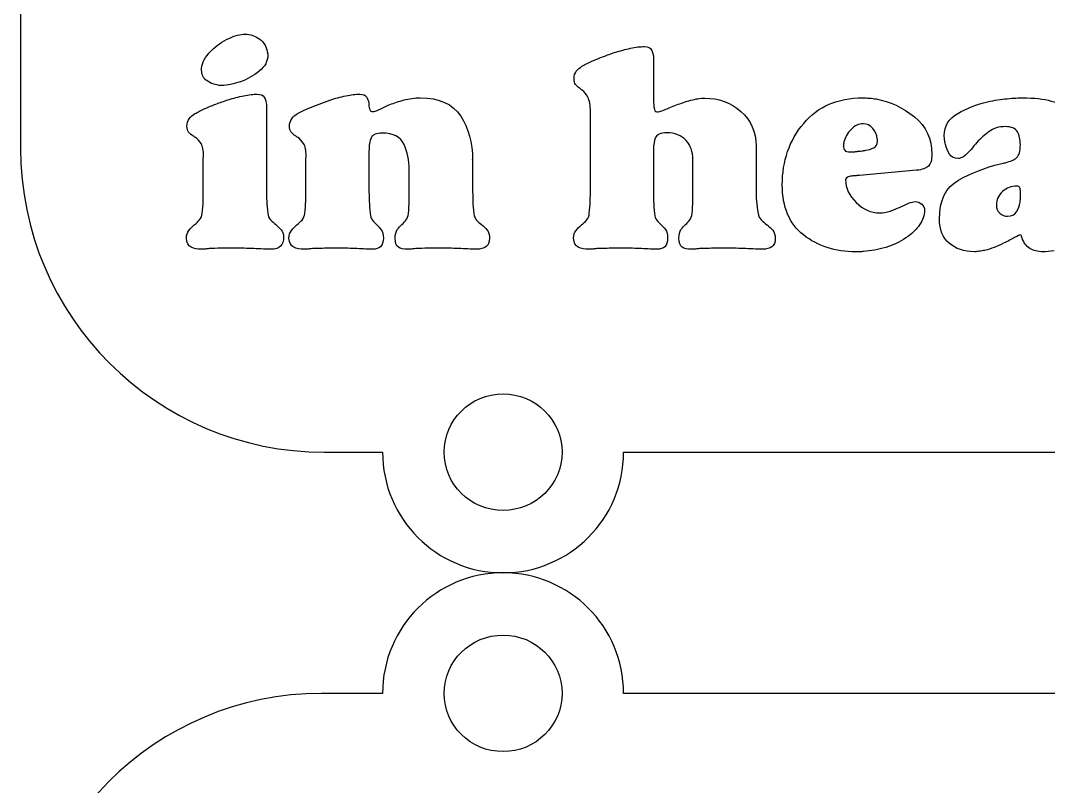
# Model space of a CAD drawing. Extents: x 0 to 771, y 958 to 1701.
# Drawn here: x 0.1 to 96.8, y 1465.1 to 1537.2 of the extents above; entities that cross this region are included whole.
import ezdxf

# ---------------------------------------------------------------- set-up
doc = ezdxf.new("R2010")
doc.units = 0
doc.layers.add('H0114_Printing', color=7, linetype='CONTINUOUS')

msp = doc.modelspace()

# ---------------------------------------------------------------- linework, layer by layer
at = {"layer": 'H0114_Printing', "color": 1}
for points in [[(0.1248, 1553.032361), (0.1248, 1525.148362)], [(28.702799, 1496.570363), (34.183799, 1496.570363)], [(56.860799, 1496.570363), (117.839797, 1496.570363)], [(34.183799, 1473.892763), (28.452799, 1473.892763)], [(117.839797, 1473.892763), (56.860799, 1473.892763)]]:
    msp.add_lwpolyline(points, dxfattribs=at)
at = {"layer": 'H0114_Printing', "color": 4}
for points in [[(23.362899, 1534.165862), (23.362899, 1534.085862)], [(23.362899, 1534.138862), (23.362899, 1534.165862)], [(23.389899, 1534.032862), (23.389899, 1533.980862), (23.389899, 1533.927862)], [(59.677699, 1533.530162), (59.677699, 1529.633162), (59.703699, 1529.129162)], [(17.1599, 1532.495862), (17.1599, 1532.561862), (17.1599, 1532.655862)], [(19.0689, 1531.064862), (18.8959, 1531.064862)], [(23.256899, 1529.235862), (23.256899, 1521.372862)], [(32.878799, 1529.420762), (32.878799, 1529.328762), (32.878799, 1529.235762)], [(53.739699, 1521.363162), (53.739699, 1528.573162)], [(69.326698, 1525.366162), (69.326698, 1521.363162)], [(80.750298, 1525.816162), (80.750298, 1525.935162)], [(17.3189, 1521.373862), (17.3189, 1524.136862), (17.3459, 1524.401862)], [(26.967799, 1521.346762), (26.967799, 1524.136762), (26.993799, 1524.401762)], [(32.904799, 1524.856762), (32.904799, 1524.112762), (32.904799, 1521.375762)], [(59.677699, 1525.096162), (59.677699, 1524.618162), (59.677699, 1521.375162)], [(78.842298, 1524.862162), (78.842298, 1524.888162)], [(42.659799, 1524.107762), (42.659799, 1521.371762)], [(42.659799, 1524.081762), (42.659799, 1524.107762)], [(63.388698, 1521.349162), (63.388698, 1524.113162)], [(36.695799, 1521.348762), (36.695799, 1523.156762)], [(78.961298, 1522.582162), (78.815298, 1522.582162)], [(84.435298, 1523.112162), (79.054298, 1522.609162)], [(84.435298, 1523.086162), (84.435298, 1523.112162)], [(17.3189, 1521.346862), (17.3189, 1521.373862)], [(53.739699, 1521.336162), (53.739699, 1521.363162)], [(94.216198, 1520.885462), (94.216198, 1521.018462), (94.216198, 1521.097462)], [(94.216198, 1520.859462), (94.216198, 1520.885462)], [(79.067298, 1515.425162), (78.709298, 1515.425162)]]:
    msp.add_lwpolyline(points, dxfattribs=at)
at = {"layer": 'H0114_Printing', "color": 1}
for points in [[(45.522799, 1491.090363)], [(45.522799, 1468.412763)]]:
    msp.add_lwpolyline(points, close=True, dxfattribs=at)
at = {"layer": 'H0114_Printing', "color": 4}
for points in [[(19.7319, 1535.490862), (19.9959, 1535.614862), (20.261899, 1535.711862), (20.526899, 1535.782862)], [(20.526899, 1535.782862), (20.791899, 1535.853862), (21.030899, 1535.888862), (21.241899, 1535.888862)], [(21.241899, 1535.888862), (21.754899, 1535.888862), (22.218899, 1535.729862), (22.633899, 1535.411862)], [(18.0219, 1534.285862), (18.5429, 1534.806862), (19.1119, 1535.207862), (19.7319, 1535.490862)], [(22.633899, 1535.411862), (23.048899, 1535.093862), (23.291899, 1534.668862), (23.362899, 1534.138862)], [(17.1599, 1532.655862), (17.2129, 1533.219862), (17.4999, 1533.763862), (18.0219, 1534.285862)], [(23.389899, 1533.927862), (23.389899, 1533.343862), (23.119899, 1532.835862), (22.580899, 1532.402862)], [(23.362899, 1534.085862), (23.362899, 1534.068862), (23.370899, 1534.050862), (23.389899, 1534.032862)], [(54.958699, 1533.781162), (55.312699, 1533.914162), (55.665699, 1534.042162), (56.019699, 1534.166162)], [(56.019699, 1534.166162), (56.531699, 1534.325162), (57.030699, 1534.458162), (57.516699, 1534.564162)], [(57.516699, 1534.564162), (58.002699, 1534.669162), (58.431699, 1534.722162), (58.802699, 1534.722162)], [(58.802699, 1534.722162), (59.173699, 1534.722162), (59.412699, 1534.599162), (59.517699, 1534.351162)], [(59.517699, 1534.351162), (59.624699, 1534.104162), (59.677699, 1533.830162), (59.677699, 1533.530162)], [(52.414699, 1532.397162), (52.555699, 1532.585162), (52.732699, 1532.741162), (52.944699, 1532.867162)], [(52.944699, 1532.867162), (53.085699, 1532.956162), (53.244699, 1533.039162), (53.421699, 1533.119162)], [(53.421699, 1533.119162), (53.597699, 1533.198162), (53.775699, 1533.282162), (53.951699, 1533.370162)], [(53.951699, 1533.370162), (54.269699, 1533.512162), (54.605699, 1533.649162), (54.958699, 1533.781162)], [(17.6509, 1531.514862), (17.3239, 1531.744862), (17.1599, 1532.071862), (17.1599, 1532.495862)], [(22.580899, 1532.402862), (22.040899, 1531.969862), (21.454899, 1531.638862), (20.817899, 1531.408862)], [(52.201699, 1531.713162), (52.201699, 1531.982162), (52.272699, 1532.209162), (52.414699, 1532.397162)], [(18.7239, 1531.090862), (18.3349, 1531.143862), (17.9769, 1531.285862), (17.6509, 1531.514862)], [(18.8959, 1531.064862), (18.8339, 1531.064862), (18.7769, 1531.072862), (18.7239, 1531.090862)], [(19.8899, 1531.156862), (19.5899, 1531.094862), (19.3159, 1531.064862), (19.0689, 1531.064862)], [(20.817899, 1531.408862), (20.499899, 1531.303862), (20.190899, 1531.218862), (19.8899, 1531.156862)], [(52.348699, 1531.149162), (52.250699, 1531.274162), (52.201699, 1531.462162), (52.201699, 1531.713162)], [(52.705699, 1530.801162), (52.564699, 1530.907162), (52.445699, 1531.024162), (52.348699, 1531.149162)], [(19.6519, 1529.712862), (20.146899, 1529.871862), (20.636899, 1529.998862), (21.122899, 1530.096862)], [(21.122899, 1530.096862), (21.608899, 1530.193862), (22.037899, 1530.242862), (22.407899, 1530.242862)], [(22.407899, 1530.242862), (22.708899, 1530.242862), (22.925899, 1530.145862), (23.057899, 1529.951862)], [(23.057899, 1529.951862), (23.190899, 1529.756862), (23.256899, 1529.517862), (23.256899, 1529.235862)], [(29.220799, 1529.685762), (29.732799, 1529.845762), (30.236799, 1529.977762), (30.731799, 1530.083762)], [(30.731799, 1530.083762), (31.226799, 1530.189762), (31.659799, 1530.242762), (32.030799, 1530.242762)], [(32.030799, 1530.242762), (32.365799, 1530.242762), (32.582799, 1530.158762), (32.679799, 1529.990762)], [(32.679799, 1529.990762), (32.776799, 1529.822762), (32.842799, 1529.632762), (32.878799, 1529.420762)], [(52.825699, 1530.720162), (52.781699, 1530.755162), (52.740699, 1530.782162), (52.705699, 1530.801162)], [(52.970699, 1530.613162), (52.917699, 1530.648162), (52.869699, 1530.684162), (52.825699, 1530.720162)], [(53.501699, 1529.968162), (53.342699, 1530.254162), (53.164699, 1530.469162), (52.970699, 1530.613162)], [(53.739699, 1528.573162), (53.739699, 1529.217162), (53.659699, 1529.682162), (53.501699, 1529.968162)], [(17.4779, 1528.890862), (17.7959, 1529.031862), (18.1409, 1529.173862), (18.5119, 1529.315862)], [(18.5119, 1529.315862), (18.8829, 1529.456862), (19.2629, 1529.588862), (19.6519, 1529.712862)], [(27.259799, 1528.943762), (27.559799, 1529.067762), (27.877799, 1529.190762), (28.213799, 1529.315762)], [(28.213799, 1529.315762), (28.548799, 1529.438762), (28.884799, 1529.562762), (29.220799, 1529.685762)], [(32.878799, 1529.235762), (32.895799, 1529.058762), (32.926799, 1528.908762), (32.971799, 1528.784762)], [(33.859799, 1528.798762), (34.141799, 1528.930762), (34.477799, 1529.084762), (34.866799, 1529.262762)], [(34.866799, 1529.262762), (35.272799, 1529.420762), (35.718799, 1529.566762), (36.205799, 1529.698762)], [(36.205799, 1529.698762), (36.690799, 1529.831762), (37.199799, 1529.898762), (37.729799, 1529.898762)], [(37.729799, 1529.898762), (39.514799, 1529.898762), (40.782799, 1529.326762), (41.533799, 1528.184762)], [(59.703699, 1529.129162), (59.703699, 1529.094162), (59.708699, 1529.058162), (59.717699, 1529.023162)], [(59.717699, 1529.023162), (59.725699, 1528.988162), (59.730699, 1528.961162), (59.730699, 1528.944162)], [(60.697698, 1528.772162), (61.024698, 1528.904162), (61.400698, 1529.058162), (61.824698, 1529.236162)], [(61.824698, 1529.236162), (62.036698, 1529.306162), (62.257698, 1529.381162), (62.487698, 1529.461162)], [(62.487698, 1529.461162), (62.716698, 1529.540162), (62.946698, 1529.616162), (63.176698, 1529.686162)], [(63.176698, 1529.686162), (63.405698, 1529.739162), (63.631698, 1529.783162), (63.851698, 1529.819162)], [(63.851698, 1529.819162), (64.073698, 1529.854162), (64.289698, 1529.872162), (64.501698, 1529.872162)], [(64.501698, 1529.872162), (65.808698, 1529.872162), (66.940698, 1529.456162), (67.894698, 1528.626162)], [(73.805298, 1527.499162), (75.148298, 1529.098162), (77.003298, 1529.898162), (79.372298, 1529.898162)], [(79.372298, 1529.898162), (79.566298, 1529.898162), (79.769298, 1529.889162), (79.982298, 1529.872162)], [(79.982298, 1529.872162), (80.194298, 1529.854162), (80.406298, 1529.827162), (80.618298, 1529.792162)], [(80.618298, 1529.792162), (81.925298, 1529.562162), (83.127298, 1529.001162), (84.223298, 1528.109162)], [(88.305198, 1528.440462), (89.153198, 1528.934462), (90.090198, 1529.297462), (91.115198, 1529.526462)], [(91.115198, 1529.526462), (91.751198, 1529.668462), (92.364198, 1529.765462), (92.957198, 1529.818462)], [(92.957198, 1529.818462), (93.549198, 1529.871462), (94.039198, 1529.898462), (94.428198, 1529.898462)], [(94.428198, 1529.898462), (96.531198, 1529.898462), (97.997198, 1529.500462), (98.828198, 1528.705462)], [(15.9939, 1527.935862), (16.1349, 1528.130862), (16.3119, 1528.289862), (16.5239, 1528.413862)], [(16.5239, 1528.413862), (16.6659, 1528.484862), (16.8159, 1528.559862), (16.9749, 1528.638862)], [(16.9749, 1528.638862), (17.1329, 1528.718862), (17.3019, 1528.801862), (17.4779, 1528.890862)], [(25.641799, 1527.935762), (25.782799, 1528.130762), (25.960799, 1528.289762), (26.171799, 1528.413762)], [(26.171799, 1528.413762), (26.331799, 1528.501762), (26.498799, 1528.590762), (26.676799, 1528.678762)], [(26.676799, 1528.678762), (26.852799, 1528.766762), (27.046799, 1528.854762), (27.259799, 1528.943762)], [(32.971799, 1528.784762), (33.014799, 1528.660762), (33.117799, 1528.599762), (33.276799, 1528.599762)], [(33.276799, 1528.599762), (33.381799, 1528.599762), (33.576799, 1528.665762), (33.859799, 1528.798762)], [(41.533799, 1528.184762), (42.284799, 1527.042762), (42.659799, 1525.674762), (42.659799, 1524.081762)], [(59.730699, 1528.944162), (59.747699, 1528.838162), (59.774699, 1528.749162), (59.809699, 1528.679162)], [(59.809699, 1528.679162), (59.844699, 1528.608162), (59.906699, 1528.573162), (59.995699, 1528.573162)], [(59.995699, 1528.573162), (60.136698, 1528.573162), (60.370698, 1528.639162), (60.697698, 1528.772162)], [(67.894698, 1528.626162), (68.848698, 1527.795162), (69.326698, 1526.708162), (69.326698, 1525.366162)], [(84.223298, 1528.109162), (85.318298, 1527.216162), (85.866298, 1526.045162), (85.866298, 1524.597162)], [(87.033198, 1526.346462), (87.033198, 1527.247462), (87.456198, 1527.945462), (88.305198, 1528.440462)], [(15.7819, 1527.244862), (15.7819, 1527.510862), (15.8519, 1527.740862), (15.9939, 1527.935862)], [(15.9409, 1526.673862), (15.8349, 1526.806862), (15.7819, 1526.996862), (15.7819, 1527.244862)], [(25.429799, 1527.244762), (25.429799, 1527.510762), (25.500799, 1527.740762), (25.641799, 1527.935762)], [(25.588799, 1526.673762), (25.482799, 1526.806762), (25.429799, 1526.996762), (25.429799, 1527.244762)], [(71.791298, 1521.707162), (71.791298, 1523.969162), (72.462298, 1525.899162), (73.805298, 1527.499162)], [(79.399298, 1527.459162), (78.991298, 1527.459162), (78.617298, 1527.283162), (78.272298, 1526.929162)], [(80.313298, 1527.022162), (80.074298, 1527.314162), (79.769298, 1527.459162), (79.399298, 1527.459162)], [(92.784198, 1527.194462), (92.183198, 1527.194462), (91.671198, 1527.039462), (91.247198, 1526.730462)], [(93.911198, 1526.704462), (93.725198, 1527.030462), (93.350198, 1527.194462), (92.784198, 1527.194462)], [(16.3389, 1526.314862), (16.1799, 1526.420862), (16.0469, 1526.540862), (15.9409, 1526.673862)], [(16.4439, 1526.248862), (16.4089, 1526.274862), (16.3739, 1526.296862), (16.3389, 1526.314862)], [(16.5769, 1526.182862), (16.5239, 1526.198862), (16.4799, 1526.221862), (16.4439, 1526.248862)], [(17.1069, 1525.597862), (16.9479, 1525.844862), (16.7709, 1526.040862), (16.5769, 1526.182862)], [(25.986799, 1526.314762), (25.827799, 1526.420762), (25.694799, 1526.540762), (25.588799, 1526.673762)], [(26.092799, 1526.248762), (26.056799, 1526.274762), (26.021799, 1526.296762), (25.986799, 1526.314762)], [(26.224799, 1526.182762), (26.171799, 1526.199762), (26.127799, 1526.221762), (26.092799, 1526.248762)], [(26.754799, 1525.597762), (26.596799, 1525.845762), (26.419799, 1526.040762), (26.224799, 1526.182762)], [(33.117799, 1526.145762), (32.975799, 1525.853762), (32.904799, 1525.423762), (32.904799, 1524.856762)], [(34.150799, 1526.584762), (33.603799, 1526.584762), (33.258799, 1526.438762), (33.117799, 1526.145762)], [(36.205799, 1525.521762), (35.877799, 1526.230762), (35.193799, 1526.584762), (34.150799, 1526.584762)], [(59.862699, 1526.159162), (59.739699, 1525.858162), (59.677699, 1525.504162), (59.677699, 1525.096162)], [(60.922698, 1526.611162), (60.339698, 1526.611162), (59.986699, 1526.461162), (59.862699, 1526.159162)], [(62.738698, 1525.894162), (62.305698, 1526.372162), (61.700698, 1526.611162), (60.922698, 1526.611162)], [(78.272298, 1526.929162), (77.928298, 1526.576162), (77.702298, 1526.187162), (77.596298, 1525.763162)], [(80.724298, 1526.054162), (80.688298, 1526.408162), (80.552298, 1526.731162), (80.313298, 1527.022162)], [(87.059198, 1525.948462), (87.041198, 1526.089462), (87.033198, 1526.222462), (87.033198, 1526.346462)], [(91.247198, 1526.730462), (90.823198, 1526.421462), (90.443198, 1526.080462), (90.107198, 1525.710462)], [(94.189198, 1525.497462), (94.189198, 1525.975462), (94.097198, 1526.376462), (93.911198, 1526.704462)], [(17.3459, 1524.401862), (17.3459, 1524.951862), (17.2659, 1525.349862), (17.1069, 1525.597862)], [(26.993799, 1524.401762), (26.993799, 1524.951762), (26.914799, 1525.349762), (26.754799, 1525.597762)], [(36.695799, 1523.156762), (36.695799, 1524.024762), (36.532799, 1524.812762), (36.205799, 1525.521762)], [(63.388698, 1524.113162), (63.388698, 1524.821162), (63.171698, 1525.415162), (62.738698, 1525.894162)], [(77.556298, 1525.577162), (77.547298, 1525.507162), (77.543298, 1525.435162), (77.543298, 1525.366162)], [(77.543298, 1525.366162), (77.543298, 1525.206162), (77.583298, 1525.074162), (77.662298, 1524.968162)], [(77.596298, 1525.763162), (77.578298, 1525.710162), (77.565298, 1525.648162), (77.556298, 1525.577162)], [(79.637298, 1524.968162), (79.920298, 1525.003162), (80.176298, 1525.082162), (80.406298, 1525.206162)], [(80.406298, 1525.206162), (80.635298, 1525.329162), (80.750298, 1525.533162), (80.750298, 1525.816162)], [(80.750298, 1525.935162), (80.750298, 1525.979162), (80.741298, 1526.019162), (80.724298, 1526.054162)], [(87.139198, 1525.524462), (87.103198, 1525.666462), (87.077198, 1525.807462), (87.059198, 1525.948462)], [(87.536198, 1524.609462), (87.341198, 1524.883462), (87.209198, 1525.188462), (87.139198, 1525.524462)], [(90.107198, 1525.710462), (89.912198, 1525.480462), (89.727198, 1525.259462), (89.551198, 1525.047462)], [(93.845198, 1524.278462), (94.074198, 1524.472462), (94.189198, 1524.879462), (94.189198, 1525.497462)], [(77.662298, 1524.968162), (77.742298, 1524.862162), (77.923298, 1524.808162), (78.206298, 1524.808162)], [(78.206298, 1524.808162), (78.311298, 1524.808162), (78.417298, 1524.813162), (78.524298, 1524.822162)], [(78.524298, 1524.822162), (78.630298, 1524.830162), (78.736298, 1524.844162), (78.842298, 1524.862162)], [(78.842298, 1524.888162), (78.859298, 1524.871162), (78.886298, 1524.866162), (78.922298, 1524.875162)], [(78.922298, 1524.875162), (78.957298, 1524.883162), (78.983298, 1524.888162), (79.001298, 1524.888162)], [(79.001298, 1524.888162), (79.107298, 1524.888162), (79.213298, 1524.897162), (79.319298, 1524.915162)], [(79.319298, 1524.915162), (79.425298, 1524.932162), (79.531298, 1524.950162), (79.637298, 1524.968162)], [(85.866298, 1524.597162), (85.866298, 1524.066162), (85.760298, 1523.695162), (85.548298, 1523.483162)], [(88.331198, 1524.198462), (87.996198, 1524.198462), (87.730198, 1524.335462), (87.536198, 1524.609462)], [(88.689198, 1524.278462), (88.574198, 1524.225462), (88.455198, 1524.198462), (88.331198, 1524.198462)], [(89.021198, 1524.517462), (88.914198, 1524.411462), (88.804198, 1524.331462), (88.689198, 1524.278462)], [(89.551198, 1525.047462), (89.374198, 1524.835462), (89.197198, 1524.658462), (89.021198, 1524.517462)], [(92.784198, 1523.801462), (93.261198, 1523.925462), (93.615198, 1524.083462), (93.845198, 1524.278462)], [(85.548298, 1523.483162), (85.336298, 1523.271162), (84.965298, 1523.139162), (84.435298, 1523.086162)], [(88.371198, 1522.157462), (89.564198, 1522.829462), (90.884198, 1523.341462), (92.334198, 1523.695462)], [(92.334198, 1523.695462), (92.422198, 1523.713462), (92.502198, 1523.730462), (92.572198, 1523.748462)], [(92.572198, 1523.748462), (92.643198, 1523.765462), (92.714198, 1523.783462), (92.784198, 1523.801462)], [(77.994298, 1522.462162), (77.852298, 1522.419162), (77.772298, 1522.334162), (77.755298, 1522.211162)], [(77.755298, 1522.211162), (77.755298, 1521.415162), (78.086298, 1520.696162), (78.749298, 1520.050162)], [(78.444298, 1522.556162), (78.285298, 1522.538162), (78.135298, 1522.507162), (77.994298, 1522.462162)], [(78.643298, 1522.569162), (78.581298, 1522.560162), (78.515298, 1522.556162), (78.444298, 1522.556162)], [(78.815298, 1522.582162), (78.762298, 1522.582162), (78.705298, 1522.578162), (78.643298, 1522.569162)], [(79.054298, 1522.609162), (79.036298, 1522.591162), (79.005298, 1522.582162), (78.961298, 1522.582162)], [(17.3059, 1520.190862), (17.3149, 1520.571862), (17.3189, 1520.956862), (17.3189, 1521.346862)], [(23.256899, 1521.372862), (23.256899, 1520.964862), (23.265899, 1520.570862), (23.282899, 1520.190862)], [(26.954799, 1520.190762), (26.962799, 1520.571762), (26.967799, 1520.956762), (26.967799, 1521.346762)], [(32.904799, 1521.375762), (32.904799, 1520.967762), (32.913799, 1520.573762), (32.931799, 1520.192762)], [(36.682799, 1520.192762), (36.690799, 1520.573762), (36.695799, 1520.958762), (36.695799, 1521.348762)], [(42.659799, 1521.371762), (42.659799, 1520.964762), (42.664799, 1520.570762), (42.673799, 1520.190762)], [(53.726699, 1520.183162), (53.734699, 1520.563162), (53.739699, 1520.947162), (53.739699, 1521.336162)], [(59.677699, 1521.375162), (59.677699, 1520.968162), (59.681699, 1520.573162), (59.690699, 1520.192162)], [(63.375698, 1520.192162), (63.384698, 1520.573162), (63.388698, 1520.958162), (63.388698, 1521.349162)], [(69.326698, 1521.363162), (69.326698, 1520.956162), (69.339698, 1520.563162), (69.365698, 1520.183162)], [(73.792298, 1517.002162), (72.458298, 1518.053162), (71.791298, 1519.622162), (71.791298, 1521.707162)], [(86.581198, 1518.500462), (86.581198, 1520.266462), (87.178198, 1521.486462), (88.371198, 1522.157462)], [(93.845198, 1521.601462), (93.350198, 1521.601462), (92.908198, 1521.429462), (92.519198, 1521.084462)], [(94.136198, 1521.442462), (94.101198, 1521.548462), (94.004198, 1521.601462), (93.845198, 1521.601462)], [(94.216198, 1521.097462), (94.198198, 1521.221462), (94.171198, 1521.336462), (94.136198, 1521.442462)], [(92.519198, 1521.084462), (92.131198, 1520.739462), (91.936198, 1520.311462), (91.936198, 1519.798462)], [(94.163198, 1520.090462), (94.180198, 1520.213462), (94.193198, 1520.346462), (94.202198, 1520.488462)], [(94.202198, 1520.488462), (94.211198, 1520.629462), (94.216198, 1520.752462), (94.216198, 1520.859462)], [(17.2129, 1519.034862), (17.2659, 1519.424862), (17.2969, 1519.809862), (17.3059, 1520.190862)], [(23.282899, 1520.190862), (23.300899, 1519.808862), (23.335899, 1519.423862), (23.389899, 1519.034862)], [(26.861799, 1519.034762), (26.914799, 1519.424762), (26.945799, 1519.809762), (26.954799, 1520.190762)], [(32.931799, 1520.192762), (32.948799, 1519.810762), (32.975799, 1519.425762), (33.011799, 1519.036762)], [(36.616799, 1519.036762), (36.651799, 1519.425762), (36.673799, 1519.810762), (36.682799, 1520.192762)], [(42.673799, 1520.190762), (42.681799, 1519.809762), (42.712799, 1519.424762), (42.765799, 1519.034762)], [(53.633699, 1519.030162), (53.686699, 1519.418162), (53.717699, 1519.803162), (53.726699, 1520.183162)], [(59.690699, 1520.192162), (59.699699, 1519.811162), (59.721699, 1519.426162), (59.756699, 1519.036162)], [(63.309698, 1519.036162), (63.343698, 1519.426162), (63.365698, 1519.811162), (63.375698, 1520.192162)], [(69.365698, 1520.183162), (69.392698, 1519.803162), (69.440698, 1519.418162), (69.511698, 1519.030162)], [(78.749298, 1520.050162), (79.412298, 1519.405162), (80.141298, 1519.083162), (80.936298, 1519.083162)], [(81.943298, 1519.255162), (82.262298, 1519.370162), (82.570298, 1519.489162), (82.871298, 1519.613162)], [(82.871298, 1519.613162), (83.153298, 1519.754162), (83.419298, 1519.878162), (83.666298, 1519.985162)], [(83.666298, 1519.985162), (83.913298, 1520.090162), (84.125298, 1520.143162), (84.302298, 1520.143162)], [(84.302298, 1520.143162), (84.532298, 1520.143162), (84.735298, 1520.064162), (84.912298, 1519.905162)], [(85.177298, 1519.322162), (85.177298, 1518.844162), (85.022298, 1518.394162), (84.713298, 1517.970162)], [(84.912298, 1519.905162), (85.088298, 1519.746162), (85.177298, 1519.551162), (85.177298, 1519.322162)], [(91.936198, 1519.798462), (91.936198, 1519.498462), (92.042198, 1519.250462), (92.254198, 1519.056462)], [(93.819198, 1519.175462), (93.995198, 1519.449462), (94.110198, 1519.754462), (94.163198, 1520.090462)], [(16.4709, 1517.945862), (16.6469, 1518.087862), (16.8109, 1518.242862), (16.9609, 1518.410862)], [(16.9609, 1518.410862), (17.1109, 1518.578862), (17.1959, 1518.787862), (17.2129, 1519.034862)], [(23.389899, 1519.034862), (23.406899, 1518.786862), (23.490899, 1518.583862), (23.640899, 1518.423862)], [(23.640899, 1518.423862), (23.790899, 1518.264862), (23.954899, 1518.113862), (24.131899, 1517.972862)], [(26.118799, 1517.945762), (26.295799, 1518.087762), (26.459799, 1518.242762), (26.609799, 1518.410762)], [(26.609799, 1518.410762), (26.759799, 1518.578762), (26.843799, 1518.787762), (26.861799, 1519.034762)], [(33.011799, 1519.036762), (33.045799, 1518.770762), (33.121799, 1518.557762), (33.236799, 1518.398762)], [(33.236799, 1518.398762), (33.350799, 1518.238762), (33.478799, 1518.096762), (33.620799, 1517.973762)], [(36.006799, 1517.999762), (36.147799, 1518.123762), (36.275799, 1518.261762), (36.390799, 1518.411762)], [(36.390799, 1518.411762), (36.505799, 1518.562762), (36.580799, 1518.770762), (36.616799, 1519.036762)], [(42.765799, 1519.034762), (42.801799, 1518.768762), (42.889799, 1518.556762), (43.030799, 1518.396762)], [(43.030799, 1518.396762), (43.172799, 1518.237762), (43.331799, 1518.096762), (43.507799, 1517.972762)], [(52.891699, 1517.943162), (53.067699, 1518.084162), (53.231699, 1518.239162), (53.381699, 1518.407162)], [(53.381699, 1518.407162), (53.531699, 1518.575162), (53.615699, 1518.782162), (53.633699, 1519.030162)], [(59.756699, 1519.036162), (59.791699, 1518.752162), (59.866699, 1518.536162), (59.981699, 1518.385162)], [(59.981699, 1518.385162), (60.097698, 1518.234162), (60.224698, 1518.097162), (60.366698, 1517.973162)], [(62.699698, 1518.000162), (62.840698, 1518.124162), (62.968698, 1518.261162), (63.083698, 1518.412162)], [(63.083698, 1518.412162), (63.198698, 1518.563162), (63.273698, 1518.770162), (63.309698, 1519.036162)], [(69.511698, 1519.030162), (69.564698, 1518.782162), (69.666698, 1518.580162), (69.816698, 1518.420162)], [(69.816698, 1518.420162), (69.966698, 1518.261162), (70.130698, 1518.119162), (70.306698, 1517.996162)], [(80.936298, 1519.083162), (81.289298, 1519.083162), (81.625298, 1519.140162), (81.943298, 1519.255162)], [(87.497198, 1516.220462), (86.886198, 1516.750462), (86.581198, 1517.510462), (86.581198, 1518.500462)], [(92.254198, 1519.056462), (92.467198, 1518.861462), (92.714198, 1518.764462), (92.997198, 1518.764462)], [(92.997198, 1518.764462), (93.368198, 1518.764462), (93.641198, 1518.901462), (93.819198, 1519.175462)], [(15.7289, 1516.697862), (15.7289, 1516.997862), (15.8079, 1517.241862), (15.9669, 1517.428862)], [(15.9669, 1517.428862), (16.1259, 1517.613862), (16.2939, 1517.786862), (16.4709, 1517.945862)], [(24.131899, 1517.972862), (24.307899, 1517.830862), (24.475899, 1517.670862), (24.634899, 1517.493862)], [(24.634899, 1517.493862), (24.794899, 1517.316862), (24.873899, 1517.086862), (24.873899, 1516.802862)], [(25.377799, 1516.697762), (25.377799, 1516.997762), (25.456799, 1517.241762), (25.615799, 1517.428762)], [(25.615799, 1517.428762), (25.774799, 1517.613762), (25.942799, 1517.786762), (26.118799, 1517.945762)], [(33.620799, 1517.973762), (33.779799, 1517.831762), (33.925799, 1517.672762), (34.058799, 1517.494762)], [(34.058799, 1517.494762), (34.190799, 1517.317762), (34.256799, 1517.051762), (34.256799, 1516.697762)], [(35.369799, 1516.697762), (35.369799, 1517.051762), (35.436799, 1517.321762), (35.569799, 1517.507762)], [(35.569799, 1517.507762), (35.701799, 1517.693762), (35.847799, 1517.857762), (36.006799, 1517.999762)], [(43.507799, 1517.972762), (43.684799, 1517.812762), (43.852799, 1517.644762), (44.011799, 1517.466762)], [(44.011799, 1517.466762), (44.170799, 1517.289762), (44.250799, 1517.033762), (44.250799, 1516.697762)], [(52.149699, 1516.698162), (52.149699, 1516.998162), (52.228699, 1517.241162), (52.387699, 1517.426162)], [(52.387699, 1517.426162), (52.546699, 1517.612162), (52.714699, 1517.784162), (52.891699, 1517.943162)], [(60.366698, 1517.973162), (60.525698, 1517.849162), (60.671698, 1517.698162), (60.803698, 1517.521162)], [(60.803698, 1517.521162), (60.936698, 1517.344162), (61.002698, 1517.069162), (61.002698, 1516.698162)], [(62.063698, 1516.698162), (62.063698, 1517.052162), (62.129698, 1517.321162), (62.261698, 1517.508162)], [(62.261698, 1517.508162), (62.394698, 1517.694162), (62.540698, 1517.858162), (62.699698, 1518.000162)], [(70.306698, 1517.996162), (70.306698, 1517.978162), (70.311698, 1517.970162), (70.320698, 1517.970162)], [(70.320698, 1517.970162), (70.328698, 1517.970162), (70.342698, 1517.961162), (70.359698, 1517.943162)], [(70.359698, 1517.943162), (70.553698, 1517.784162), (70.731698, 1517.616162), (70.889698, 1517.439162)], [(70.889698, 1517.439162), (71.048698, 1517.263162), (71.128698, 1517.015162), (71.128698, 1516.698162)], [(84.713298, 1517.970162), (84.404298, 1517.545162), (84.064298, 1517.192162), (83.692298, 1516.909162)], [(16.1799, 1515.848862), (15.9139, 1515.972862), (15.7639, 1516.255862), (15.7289, 1516.697862)], [(24.873899, 1516.802862), (24.873899, 1516.413862), (24.780899, 1516.127862), (24.595899, 1515.941862)], [(25.827799, 1515.849762), (25.562799, 1515.972762), (25.412799, 1516.255762), (25.377799, 1516.697762)], [(34.256799, 1516.697762), (34.256799, 1516.326762), (34.168799, 1516.061762), (33.992799, 1515.902762)], [(35.675799, 1515.849762), (35.471799, 1515.972762), (35.369799, 1516.255762), (35.369799, 1516.697762)], [(44.250799, 1516.697762), (44.232799, 1516.290762), (44.117799, 1516.016762), (43.905799, 1515.875762)], [(52.599699, 1515.849162), (52.334699, 1515.973162), (52.184699, 1516.256162), (52.149699, 1516.698162)], [(61.002698, 1516.698162), (61.002698, 1516.326162), (60.918698, 1516.061162), (60.750698, 1515.902162)], [(62.368698, 1515.849162), (62.164698, 1515.973162), (62.063698, 1516.256162), (62.063698, 1516.698162)], [(71.128698, 1516.698162), (71.128698, 1516.291162), (71.022698, 1516.017162), (70.810698, 1515.876162)], [(78.709298, 1515.425162), (76.765298, 1515.425162), (75.126298, 1515.951162), (73.792298, 1517.002162)], [(83.428298, 1516.724162), (82.845298, 1516.335162), (82.209298, 1516.039162), (81.519298, 1515.836162)], [(83.547298, 1516.817162), (83.503298, 1516.790162), (83.463298, 1516.759162), (83.428298, 1516.724162)], [(83.692298, 1516.909162), (83.639298, 1516.874162), (83.591298, 1516.843162), (83.547298, 1516.817162)], [(93.646198, 1516.763462), (93.355198, 1516.595462), (93.005198, 1516.414462), (92.599198, 1516.220462)], [(94.189198, 1517.015462), (94.119198, 1517.015462), (93.938198, 1516.931462), (93.646198, 1516.763462)], [(94.255198, 1516.962462), (94.229198, 1516.998462), (94.207198, 1517.015462), (94.189198, 1517.015462)], [(94.296198, 1516.856462), (94.296198, 1516.891462), (94.282198, 1516.926462), (94.255198, 1516.962462)], [(94.335198, 1516.790462), (94.326198, 1516.816462), (94.313198, 1516.838462), (94.296198, 1516.856462)], [(94.349198, 1516.724462), (94.349198, 1516.741462), (94.344198, 1516.763462), (94.335198, 1516.790462)], [(95.077198, 1515.743462), (94.733198, 1515.955462), (94.490198, 1516.282462), (94.349198, 1516.724462)], [(17.1599, 1515.663862), (16.7709, 1515.663862), (16.4439, 1515.725862), (16.1799, 1515.848862)], [(17.5179, 1515.676862), (17.4029, 1515.667862), (17.2839, 1515.663862), (17.1599, 1515.663862)], [(17.8759, 1515.716862), (17.7519, 1515.698862), (17.6329, 1515.685862), (17.5179, 1515.676862)], [(18.9489, 1515.756862), (18.5869, 1515.747862), (18.2289, 1515.734862), (17.8759, 1515.716862)], [(20.022899, 1515.769862), (19.6699, 1515.769862), (19.3119, 1515.765862), (18.9489, 1515.756862)], [(20.936899, 1515.756862), (20.627899, 1515.765862), (20.322899, 1515.769862), (20.022899, 1515.769862)], [(21.851899, 1515.716862), (21.551899, 1515.734862), (21.246899, 1515.747862), (20.936899, 1515.756862)], [(22.765899, 1515.689862), (22.456899, 1515.707862), (22.151899, 1515.716862), (21.851899, 1515.716862)], [(23.680899, 1515.663862), (23.379899, 1515.663862), (23.075899, 1515.672862), (22.765899, 1515.689862)], [(24.595899, 1515.941862), (24.409899, 1515.756862), (24.104899, 1515.663862), (23.680899, 1515.663862)], [(26.808799, 1515.663762), (26.419799, 1515.663762), (26.092799, 1515.725762), (25.827799, 1515.849762)], [(27.179799, 1515.676762), (27.055799, 1515.667762), (26.931799, 1515.663762), (26.808799, 1515.663762)], [(27.576799, 1515.716762), (27.435799, 1515.698762), (27.303799, 1515.685762), (27.179799, 1515.676762)], [(27.948799, 1515.730762), (27.824799, 1515.720762), (27.700799, 1515.716762), (27.576799, 1515.716762)], [(28.345799, 1515.742762), (28.203799, 1515.742762), (28.071799, 1515.739762), (27.948799, 1515.730762)], [(29.100799, 1515.756762), (28.844799, 1515.747762), (28.592799, 1515.742762), (28.345799, 1515.742762)], [(29.856799, 1515.769762), (29.608799, 1515.769762), (29.357799, 1515.765762), (29.100799, 1515.756762)], [(30.705799, 1515.756762), (30.421799, 1515.765762), (30.138799, 1515.769762), (29.856799, 1515.769762)], [(31.553799, 1515.716762), (31.270799, 1515.734762), (30.987799, 1515.747762), (30.705799, 1515.756762)], [(32.401799, 1515.689762), (32.118799, 1515.707762), (31.835799, 1515.716762), (31.553799, 1515.716762)], [(33.249799, 1515.663762), (32.967799, 1515.663762), (32.683799, 1515.672762), (32.401799, 1515.689762)], [(33.992799, 1515.902762), (33.814799, 1515.742762), (33.567799, 1515.663762), (33.249799, 1515.663762)], [(36.536799, 1515.663762), (36.165799, 1515.663762), (35.877799, 1515.725762), (35.675799, 1515.849762)], [(36.907799, 1515.676762), (36.783799, 1515.667762), (36.659799, 1515.663762), (36.536799, 1515.663762)], [(37.305799, 1515.716762), (37.163799, 1515.698762), (37.031799, 1515.685762), (36.907799, 1515.676762)], [(38.431799, 1515.756762), (38.051799, 1515.747762), (37.676799, 1515.734762), (37.305799, 1515.716762)], [(39.558799, 1515.769762), (39.187799, 1515.769762), (38.811799, 1515.765762), (38.431799, 1515.756762)], [(40.446799, 1515.756762), (40.155799, 1515.765762), (39.858799, 1515.769762), (39.558799, 1515.769762)], [(41.308799, 1515.716762), (41.024799, 1515.734762), (40.738799, 1515.747762), (40.446799, 1515.756762)], [(42.196799, 1515.689762), (41.904799, 1515.707762), (41.608799, 1515.716762), (41.308799, 1515.716762)], [(43.057799, 1515.663762), (42.774799, 1515.663762), (42.487799, 1515.672762), (42.196799, 1515.689762)], [(43.905799, 1515.875762), (43.693799, 1515.734762), (43.410799, 1515.663762), (43.057799, 1515.663762)], [(53.580699, 1515.663162), (53.191699, 1515.663162), (52.864699, 1515.726162), (52.599699, 1515.849162)], [(53.964699, 1515.677162), (53.832699, 1515.668162), (53.703699, 1515.663162), (53.580699, 1515.663162)], [(54.349699, 1515.717162), (54.225699, 1515.699162), (54.097699, 1515.686162), (53.964699, 1515.677162)], [(54.733699, 1515.730162), (54.600699, 1515.721162), (54.472699, 1515.717162), (54.349699, 1515.717162)], [(55.117699, 1515.743162), (54.994699, 1515.743162), (54.866699, 1515.739162), (54.733699, 1515.730162)], [(55.873699, 1515.757162), (55.616699, 1515.748162), (55.365699, 1515.743162), (55.117699, 1515.743162)], [(56.655699, 1515.770162), (56.390699, 1515.770162), (56.129699, 1515.766162), (55.873699, 1515.757162)], [(57.490699, 1515.757162), (57.216699, 1515.766162), (56.937699, 1515.770162), (56.655699, 1515.770162)], [(58.325699, 1515.717162), (58.042699, 1515.735162), (57.764699, 1515.748162), (57.490699, 1515.757162)], [(59.160699, 1515.690162), (58.886699, 1515.708162), (58.608699, 1515.717162), (58.325699, 1515.717162)], [(59.995699, 1515.663162), (59.712699, 1515.663162), (59.434699, 1515.673162), (59.160699, 1515.690162)], [(60.750698, 1515.902162), (60.582698, 1515.743162), (60.330698, 1515.663162), (59.995699, 1515.663162)], [(63.229698, 1515.663162), (62.857698, 1515.663162), (62.570698, 1515.726162), (62.368698, 1515.849162)], [(63.613698, 1515.677162), (63.481698, 1515.668162), (63.353698, 1515.663162), (63.229698, 1515.663162)], [(63.998698, 1515.717162), (63.873698, 1515.699162), (63.746698, 1515.686162), (63.613698, 1515.677162)], [(64.382698, 1515.730162), (64.249698, 1515.721162), (64.121698, 1515.717162), (63.998698, 1515.717162)], [(64.767698, 1515.743162), (64.642698, 1515.743162), (64.514698, 1515.739162), (64.382698, 1515.730162)], [(65.522698, 1515.757162), (65.266698, 1515.748162), (65.014698, 1515.743162), (64.767698, 1515.743162)], [(66.304698, 1515.770162), (66.039698, 1515.770162), (65.777698, 1515.766162), (65.522698, 1515.757162)], [(67.218698, 1515.757162), (66.909698, 1515.766162), (66.604698, 1515.770162), (66.304698, 1515.770162)], [(68.132698, 1515.717162), (67.832698, 1515.735162), (67.527698, 1515.748162), (67.218698, 1515.757162)], [(69.047698, 1515.690162), (68.738698, 1515.708162), (68.433698, 1515.717162), (68.132698, 1515.717162)], [(69.962698, 1515.663162), (69.661698, 1515.663162), (69.356698, 1515.673162), (69.047698, 1515.690162)], [(70.810698, 1515.876162), (70.598698, 1515.735162), (70.315698, 1515.663162), (69.962698, 1515.663162)], [(79.425298, 1515.451162), (79.301298, 1515.434162), (79.182298, 1515.425162), (79.067298, 1515.425162)], [(81.519298, 1515.836162), (80.830298, 1515.633162), (80.132298, 1515.504162), (79.425298, 1515.451162)], [(89.868198, 1515.425462), (88.896198, 1515.425462), (88.106198, 1515.690462), (87.497198, 1516.220462)], [(90.346198, 1515.464462), (90.187198, 1515.438462), (90.028198, 1515.425462), (89.868198, 1515.425462)], [(90.823198, 1515.557462), (90.664198, 1515.522462), (90.505198, 1515.491462), (90.346198, 1515.464462)], [(91.737198, 1515.835462), (91.446198, 1515.721462), (91.141198, 1515.628462), (90.823198, 1515.557462)], [(92.599198, 1516.220462), (92.316198, 1516.078462), (92.029198, 1515.950462), (91.737198, 1515.835462)], [(96.310198, 1515.425462), (95.833198, 1515.425462), (95.422198, 1515.531462), (95.077198, 1515.743462)], [(97.357198, 1515.504462), (96.977198, 1515.451462), (96.628198, 1515.425462), (96.310198, 1515.425462)]]:
    msp.add_open_spline(points, degree=3, dxfattribs=at)
at = {"layer": 'H0114_Printing', "color": 1}
for points in [[(0.1248, 1525.148362), (0.1248, 1509.365362), (12.9198, 1496.570363), (28.702799, 1496.570363)], [(39.977799, 1496.570363), (39.977799, 1499.597363), (42.459799, 1502.051362), (45.522799, 1502.051362)], [(45.522799, 1502.051362), (48.584799, 1502.051362), (51.066799, 1499.597363), (51.066799, 1496.570363)], [(34.183799, 1496.570363), (34.183799, 1490.308363), (39.259799, 1485.231363), (45.522799, 1485.231363)], [(45.522799, 1491.090363), (42.459799, 1491.090363), (39.977799, 1493.543363), (39.977799, 1496.570363)], [(51.066799, 1496.570363), (51.066799, 1493.543363), (48.584799, 1491.090363), (45.522799, 1491.090363)], [(45.522799, 1485.231363), (51.784799, 1485.231363), (56.860799, 1490.308363), (56.860799, 1496.570363)], [(45.522799, 1485.231763), (39.259799, 1485.231763), (34.183799, 1480.155763), (34.183799, 1473.892763)], [(56.860799, 1473.892763), (56.860799, 1480.155763), (51.784799, 1485.231763), (45.522799, 1485.231763)], [(39.977799, 1473.892763), (39.977799, 1476.919763), (42.459799, 1479.373763), (45.522799, 1479.373763)], [(45.522799, 1479.373763), (48.584799, 1479.373763), (51.066799, 1476.919763), (51.066799, 1473.892763)], [(28.452799, 1473.892763), (12.8078, 1473.892763), (0.1248, 1461.209763), (0.1248, 1445.564764)], [(45.522799, 1468.412763), (42.459799, 1468.412763), (39.977799, 1470.866763), (39.977799, 1473.892763)], [(51.066799, 1473.892763), (51.066799, 1470.866763), (48.584799, 1468.412763), (45.522799, 1468.412763)]]:
    msp.add_open_spline(points, degree=3, dxfattribs=at)

doc.saveas('drawing.dxf')
